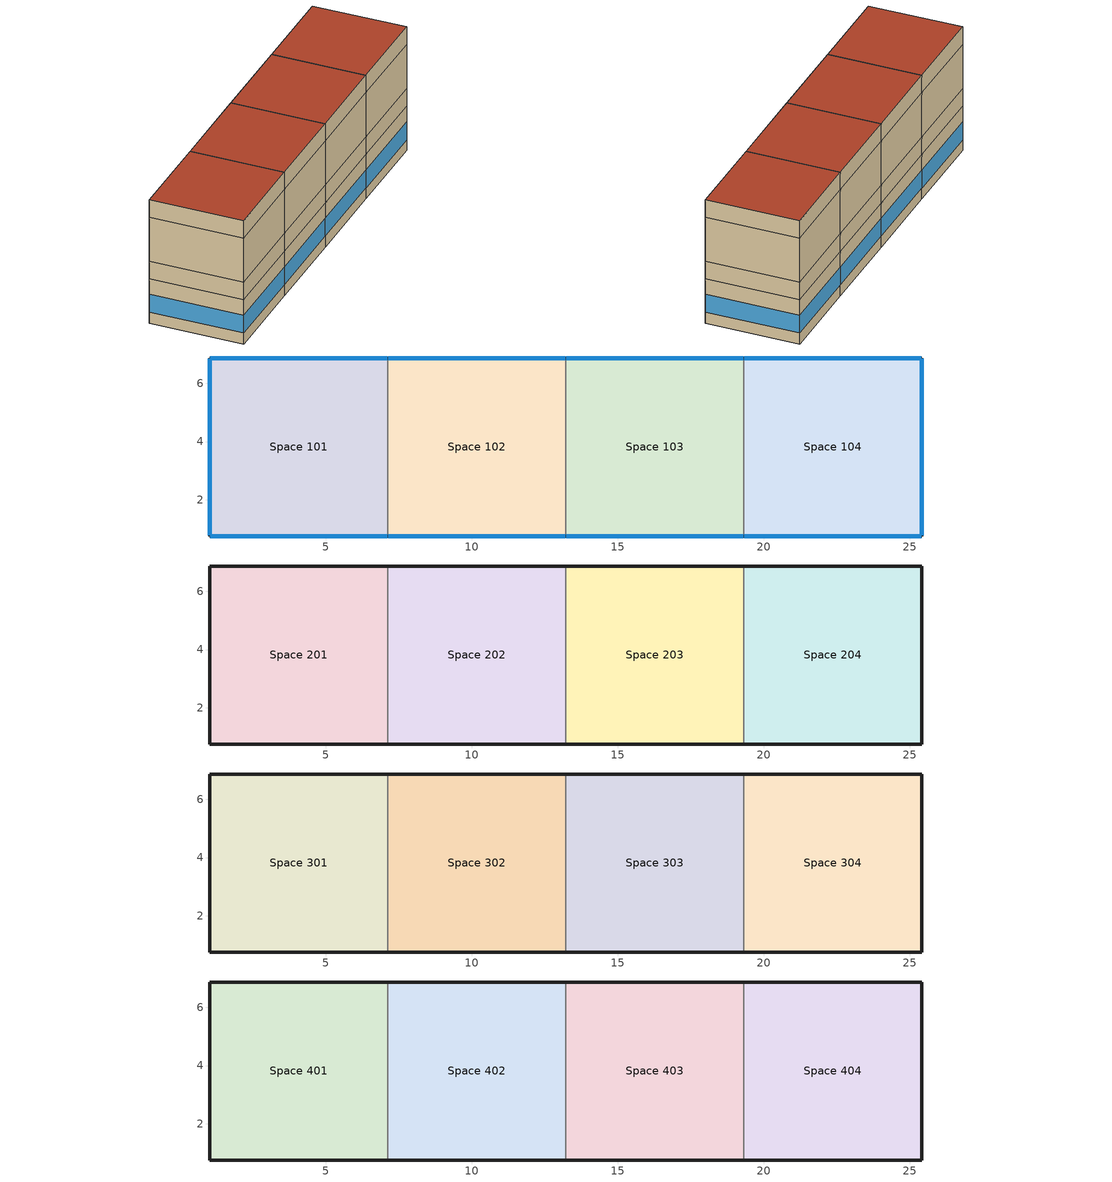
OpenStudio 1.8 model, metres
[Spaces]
Space 101
 floor ground: 7.13,6.86 7.13,0.77 1.03,0.77 1.03,6.86 z0
 wall outside: 7.13,6.86 1.03,6.86 1.03,0.77 7.13,0.77 z0:3.05
 wall to Space 102: 7.13,0.77 7.13,6.86 z0:3.05
 window: 7.1,6.86 1.06,6.86 / 1.06,0.77 7.1,0.77 / 1.03,6.84 1.03,0.79 z0.76:1.99
Space 102
 floor ground: 13.22,6.86 13.22,0.77 7.13,0.77 7.13,6.86 z0
 wall outside: 7.13,0.77 13.22,0.77 / 13.22,6.86 7.13,6.86 z0:3.05
 wall to Space 103: 13.22,0.77 13.22,6.86 z0:3.05
 window: 13.2,6.86 7.15,6.86 / 7.15,0.77 13.2,0.77 z0.76:1.99
Space 103
 floor ground: 19.32,6.86 19.32,0.77 13.22,0.77 13.22,6.86 z0
 wall outside: 13.22,0.77 19.32,0.77 / 19.32,6.86 13.22,6.86 z0:3.05
 wall to Space 104: 19.32,0.77 19.32,6.86 z0:3.05
 window: 13.25,0.77 19.29,0.77 / 19.29,6.86 13.25,6.86 z0.76:1.99
Space 104
 floor ground: 25.41,6.86 25.41,0.77 19.32,0.77 19.32,6.86 z0
 wall outside: 19.32,0.77 25.41,0.77 25.41,6.86 19.32,6.86 z0:3.05
 window: 19.34,0.77 25.39,0.77 / 25.41,0.79 25.41,6.84 / 25.39,6.86 19.34,6.86 z0.76:1.99
Space 201
 floor to Space 101: 7.13,6.86 7.13,0.77 1.03,0.77 1.03,6.86 z3.05
 wall outside: 7.13,6.86 1.03,6.86 1.03,0.77 7.13,0.77 z3.05:4.27
 wall to Space 202: 7.13,0.77 7.13,6.86 z3.05:4.27
Space 202
 floor to Space 102: 13.22,6.86 13.22,0.77 7.13,0.77 7.13,6.86 z3.05
 wall outside: 7.13,0.77 13.22,0.77 / 13.22,6.86 7.13,6.86 z3.05:4.27
 wall to Space 203: 13.22,0.77 13.22,6.86 z3.05:4.27
Space 203
 floor to Space 103: 19.32,6.86 19.32,0.77 13.22,0.77 13.22,6.86 z3.05
 wall outside: 13.22,0.77 19.32,0.77 / 19.32,6.86 13.22,6.86 z3.05:4.27
 wall to Space 204: 19.32,0.77 19.32,6.86 z3.05:4.27
Space 204
 floor to Space 104: 25.41,6.86 25.41,0.77 19.32,0.77 19.32,6.86 z3.05
 wall outside: 19.32,0.77 25.41,0.77 25.41,6.86 19.32,6.86 z3.05:4.27
Space 301
 floor to Space 201: 7.13,6.86 7.13,0.77 1.03,0.77 1.03,6.86 z4.27
 wall outside: 7.13,6.86 1.03,6.86 1.03,0.77 7.13,0.77 z4.27:7.32
 wall to Space 302: 7.13,0.77 7.13,6.86 z4.27:7.32
Space 302
 floor to Space 202: 13.22,6.86 13.22,0.77 7.13,0.77 7.13,6.86 z4.27
 wall outside: 7.13,0.77 13.22,0.77 / 13.22,6.86 7.13,6.86 z4.27:7.32
 wall to Space 303: 13.22,0.77 13.22,6.86 z4.27:7.32
Space 303
 floor to Space 203: 19.32,6.86 19.32,0.77 13.22,0.77 13.22,6.86 z4.27
 wall outside: 13.22,0.77 19.32,0.77 / 19.32,6.86 13.22,6.86 z4.27:7.32
 wall to Space 304: 19.32,0.77 19.32,6.86 z4.27:7.32
Space 304
 floor to Space 204: 25.41,6.86 25.41,0.77 19.32,0.77 19.32,6.86 z4.27
 wall outside: 19.32,0.77 25.41,0.77 25.41,6.86 19.32,6.86 z4.27:7.32
Space 401
 floor to Space 301: 7.13,6.86 7.13,0.77 1.03,0.77 1.03,6.86 z7.32
 wall outside: 7.13,6.86 1.03,6.86 1.03,0.77 7.13,0.77 z7.32:8.53
 wall to Space 402: 7.13,0.77 7.13,6.86 z7.32:8.53
 roof outside: 7.13,0.77 7.13,6.86 1.03,6.86 1.03,0.77 z8.53
Space 402
 floor to Space 302: 13.22,6.86 13.22,0.77 7.13,0.77 7.13,6.86 z7.32
 wall outside: 7.13,0.77 13.22,0.77 / 13.22,6.86 7.13,6.86 z7.32:8.53
 wall to Space 403: 13.22,0.77 13.22,6.86 z7.32:8.53
 roof outside: 13.22,0.77 13.22,6.86 7.13,6.86 7.13,0.77 z8.53
Space 403
 floor to Space 303: 19.32,6.86 19.32,0.77 13.22,0.77 13.22,6.86 z7.32
 wall outside: 13.22,0.77 19.32,0.77 / 19.32,6.86 13.22,6.86 z7.32:8.53
 wall to Space 404: 19.32,0.77 19.32,6.86 z7.32:8.53
 roof outside: 19.32,0.77 19.32,6.86 13.22,6.86 13.22,0.77 z8.53
Space 404
 floor to Space 304: 25.41,6.86 25.41,0.77 19.32,0.77 19.32,6.86 z7.32
 wall outside: 19.32,0.77 25.41,0.77 25.41,6.86 19.32,6.86 z7.32:8.53
 roof outside: 25.41,0.77 25.41,6.86 19.32,6.86 19.32,0.77 z8.53
[Building]
Secondary School: North Axis {deg}=-0; Space Type=ASHRAE 189.1-2009 ClimateZone 4-8 SecondarySchool Classroom; Default Construction Set=ASHRAE 189.1-2009 ClimateZone 4-5 (s scho) ConstSet; Standards Building Type=PrimarySchool
[ClimateZones]
Climate Zone Institution Name 1=ASHRAE; Climate Zone Document Name 1=ANSI/ASHRAE Standard 169; Climate Zone Document Year 1=2006; Climate Zone Value 1=5B; Climate Zone Institution Name 2=CEC; Climate Zone Document Name 2=California Climate Zone Descriptions; Climate Zone Document Year 2=1995
[Site]
Chicago Ohare Intl Ap: Latitude {deg}=41.98; Longitude {deg}=-87.92; Time Zone {hr}=-6; Elevation {m}=201
[SizingPeriod:DesignDay] Barometric Pressure {Pa}=98934; Sky Clearness=0; Rain Indicator=0; Snow Indicator=0; Day of Month=21; Daylight Saving Time Indicator=0; Dry-Bulb Temperature Range Modifier Type=DefaultMultipliers
Name | Maximum Dry-Bulb Temperature {C} | Daily Dry-Bulb Temperature Range {deltaC} | Humidity Indicating Conditions at Maximum Dry-Bulb {BasedOnField A3} | Wind Speed {m/s} | Wind Direction {deg} | Month | Day Type | Humidity Indicating Type | Solar Model Indicator | ASHRAE Taub | ASHRAE Taud
Chicago Ohare Intl Ap Ann Htg Wind 99.6% Condns WS=>MCDB | -3.5 | 0 | -3.5 | 12.4 | 270 | 1 | WinterDesignDay | Wetbulb | ASHRAEClearSky
Chicago Ohare Intl Ap Ann Clg .4% Condns Enth=>MDB | 31.4 | 10.5 | 79200 | 5.2 | 230 | 7 | SummerDesignDay | Enthalpy | ASHRAETau | 0.455 | 2.05
Chicago Ohare Intl Ap Ann Clg .4% Condns DB=>MWB | 33.3 | 10.5 | 23.7 | 5.2 | 230 | 7 | SummerDesignDay | Wetbulb | ASHRAETau | 0.455 | 2.05
Chicago Ohare Intl Ap Ann Clg .4% Condns DP=>MDB | 28.9 | 10.5 | 23.8 | 5.2 | 230 | 7 | SummerDesignDay | Dewpoint | ASHRAETau | 0.455 | 2.05
Chicago Ohare Intl Ap Ann Clg .4% Condns WB=>MDB | 31.2 | 10.5 | 25.5 | 5.2 | 230 | 7 | SummerDesignDay | Wetbulb | ASHRAETau | 0.455 | 2.05
Chicago Ohare Intl Ap Ann Htg 99.6% Condns DB | -20 | 0 | -20 | 4.9 | 270 | 1 | WinterDesignDay | Wetbulb | ASHRAEClearSky
Chicago Ohare Intl Ap Ann Hum_n 99.6% Condns DP=>MCDB | -19.2 | 0 | -25.7 | 4.9 | 270 | 1 | WinterDesignDay | Dewpoint | ASHRAEClearSky
[Construction]
000 ExtSlabCarpet 4in ClimateZone 1-8: MAT-CC05 4 HW CONCRETE, CP02 CARPET PAD
000 Exterior Door: 000 F08 Metal surface, 000 I01 25mm insulation board
000 Exterior Window: 000 Clear 3mm, 000 Air 13mm, 000 Clear 3mm
000 Interior Ceiling: 000 M11 100mm lightweight concrete, 000 F05 Ceiling air space resistance, 000 F16 Acoustic tile
000 Interior Door; 000 Interior Partition: 000 G05 25mm wood
000 Interior Floor: 000 F16 Acoustic tile, 000 F05 Ceiling air space resistance, 000 M11 100mm lightweight concrete
000 Interior Wall: 000 G01a 19mm gypsum board, 000 F04 Wall air space resistance, 000 G01a 19mm gypsum board
000 Interior Window: 000 Clear 3mm
ASHRAE 189.1-2009 ExtRoof IEAD ClimateZone 2-5: Roof Membrane, Roof Insulation [21], Metal Decking
ASHRAE 189.1-2009 ExtWall SteelFrame ClimateZone 4-8: MAT-SHEATH, Wall Insulation [39], 1/2IN Gypsum
ASHRAE 189.1-2009 ExtWindow ClimateZone 4-5: Theoretical Glass [207]
[DefaultConstructionSet]
ASHRAE 189.1-2009 ClimateZone 4-5 (s scho) ConstSet: Default Exterior Surface Constructions=ASHRAE 189.1-2009 ClimateZone 4-5 (s scho) Exterior DefSurfCons; Default Interior Surface Constructions=000 Interior DefSurfCons; Default Ground Contact Surface Constructions=000 Ground DefSurfCons; Default Exterior SubSurface Constructions=ASHRAE 189.1-2009 ClimateZone 4-5 (s scho) Exterior DefSubCons; Default Interior SubSurface Constructions=000 Interior DefSubCons; Interior Partition Construction=000 Interior Partition
[DefaultSubSurfaceConstructions] Glass Door Construction=000 Exterior Window; Skylight Construction=000 Exterior Window; Tubular Daylight Dome Construction=000 Interior Window; Tubular Daylight Diffuser Construction=000 Interior Window
Name | Fixed Window Construction | Operable Window Construction | Door Construction
000 Interior DefSubCons | 000 Interior Window | 000 Interior Window | 000 Interior Door
ASHRAE 189.1-2009 ClimateZone 4-5 (s scho) Exterior DefSubCons | ASHRAE 189.1-2009 ExtWindow ClimateZone 4-5 | ASHRAE 189.1-2009 ExtWindow ClimateZone 4-5 | 000 Exterior Door
[DefaultSurfaceConstructions]
Name | Floor Construction | Wall Construction | Roof Ceiling Construction
000 Ground DefSurfCons | 000 ExtSlabCarpet 4in ClimateZone 1-8 | 000 ExtSlabCarpet 4in ClimateZone 1-8 | 000 ExtSlabCarpet 4in ClimateZone 1-8
000 Interior DefSurfCons | 000 Interior Floor | 000 Interior Wall | 000 Interior Ceiling
ASHRAE 189.1-2009 ClimateZone 4-5 (s scho) Exterior DefSurfCons | 000 ExtSlabCarpet 4in ClimateZone 1-8 | ASHRAE 189.1-2009 ExtWall SteelFrame ClimateZone 4-8 | ASHRAE 189.1-2009 ExtRoof IEAD ClimateZone 2-5
[Material]
Name | Roughness | Thickness | Conductivity | Density | Specific Heat | Thermal Absorptance | Solar Absorptance | Visible Absorptance
000 F08 Metal surface | Smooth | 0.0008 | 45.28 | 7824 | 500
000 F16 Acoustic tile | MediumSmooth | 0.0191 | 0.06 | 368 | 590
000 G01a 19mm gypsum board | MediumSmooth | 0.019 | 0.16 | 800 | 1090
000 G05 25mm wood | MediumSmooth | 0.0254 | 0.15 | 608 | 1630
000 I01 25mm insulation board | MediumRough | 0.0254 | 0.03 | 43 | 1210
000 M11 100mm lightweight concrete | MediumRough | 0.1016 | 0.53 | 1280 | 840
1/2IN Gypsum | Smooth | 0.0127 | 0.16 | 784.9 | 830 | 0.9 | 0.92 | 0.92
MAT-CC05 4 HW CONCRETE | Rough | 0.1016 | 1.311 | 2240 | 836.8 | 0.9 | 0.7 | 0.7
Metal Decking | MediumSmooth | 0.0015 | 45.006 | 7680 | 418.4 | 0.9 | 0.7 | 0.3
Roof Insulation [21] | MediumRough | 0.2105 | 0.049 | 265 | 836.8 | 0.9 | 0.7 | 0.7
Roof Membrane | VeryRough | 0.0095 | 0.16 | 1121.29 | 1460 | 0.9 | 0.7 | 0.7
Wall Insulation [39] | MediumRough | 0.1184 | 0.045 | 265 | 836.8 | 0.9 | 0.7 | 0.7
[Material:AirGap]
Name | Thermal Resistance
000 F04 Wall air space resistance | 0.15
000 F05 Ceiling air space resistance | 0.18
[Material:NoMass] Thermal Absorptance=0.9; Solar Absorptance=0.7
Name | Roughness | Thermal Resistance | Visible Absorptance
CP02 CARPET PAD | VeryRough | 0.2165 | 0.8
MAT-SHEATH | Rough | 0.3626 | 0.7
[WindowMaterial:Gas]
000 Air 13mm: Gas Type=Air; Thickness=0.0127
[WindowMaterial:Glazing] Optical Data Type=SpectralAverage; Thickness=0.003; Infrared Transmittance at Normal Incidence=0
Name | Solar Transmittance at Normal Incidence | Front Side Solar Reflectance at Normal Incidence | Back Side Solar Reflectance at Normal Incidence | Visible Transmittance at Normal Incidence | Front Side Visible Reflectance at Normal Incidence | Back Side Visible Reflectance at Normal Incidence | Front Side Infrared Hemispherical Emissivity | Back Side Infrared Hemispherical Emissivity | Conductivity | Dirt Correction Factor for Solar and Visible Transmittance | Solar Diffusing
000 Clear 3mm | 0.837 | 0.075 | 0.075 | 0.898 | 0.081 | 0.081 | 0.84 | 0.84 | 0.9
Theoretical Glass [207] | 0.3311 | 0.6189 | 0.6189 | 0.44 | 0.51 | 0.51 | 0.9 | 0.9 | 0.0133 | 1 | No
[DefaultScheduleSet]
Name | Number of People Schedule | People Activity Level Schedule | Lighting Schedule | Electric Equipment Schedule | Infiltration Schedule | Gas Equipment Schedule
SecondarySchool Cafeteria Schedules; SecondarySchool Classroom Schedules | SecondarySchool Bldg Occ | SecondarySchool Activity | SecondarySchool Bldg Light | SecondarySchool Bldg Equip | SecondarySchool Infil
SecondarySchool Gym Schedules |  | SecondarySchool Activity | SecondarySchool Bldg Light | SecondarySchool Bldg Equip | SecondarySchool Infil
189.1-2009 - PriSchl - Kitchen - CZ4-8 Schedule Set | PrimarySchool Bldg Occ | PrimarySchool Activity | PrimarySchool Bldg Light | PrimarySchool Kitchen Equip | PrimarySchool Infil | PrimarySchool Kitchen Gas
[DesignSpecification:OutdoorAir] Outdoor Air Method=Sum
Name | Outdoor Air Flow per Person | Outdoor Air Flow per Floor Area | Outdoor Air Flow Rate | Outdoor Air Flow Air Changes per Hour | Outdoor Air Flow per Person {m3/s-person}
SecondarySchool Cafeteria Outdoor Air; SecondarySchool Gym Outdoor Air | 0.0107645 | 0 | 0 | 0
SecondarySchool Classroom Outdoor Air | 0.0086106 | 0 | 0 | 0
189.1-2009 - PriSchl - Kitchen - CZ4-8 Ventilation |  |  |  |  | 0.00707921
[ElectricEquipment]
Name | Electric Equipment Definition | Space or SpaceType
ASHRAE 189.1-2009 ClimateZone 4-8 SecondarySchool Classroom ElecInst | ASHRAE 189.1-2009 ClimateZone 4-8 SecondarySchool Classroom ElecDef | ASHRAE 189.1-2009 ClimateZone 4-8 SecondarySchool Classroom
ASHRAE 90.1-2004 SecondarySchool Cafeteria ElecInst | ASHRAE 90.1-2004 SecondarySchool Cafeteria ElecDef | ASHRAE 90.1-2004 SecondarySchool Cafeteria
ASHRAE 90.1-2004 SecondarySchool Gym ElecInst | ASHRAE 90.1-2004 SecondarySchool Gym ElecDef | ASHRAE 90.1-2004 SecondarySchool Gym
189.1-2009 - PriSchl - Kitchen - CZ4-8 Electric Equipment | 189.1-2009 - PriSchl - Kitchen - CZ4-8 Electric Equipment Definition | 189.1-2009 - PriSchl - Kitchen - CZ4-8
[ElectricEquipment:Definition] Design Level Calculation Method=Watts/Area
Name | Design Level | Watts per Space Floor Area | Watts per Space Floor Area {W/m2}
ASHRAE 189.1-2009 ClimateZone 4-8 SecondarySchool Classroom ElecDef | 0 | 7.31946
ASHRAE 90.1-2004 SecondarySchool Cafeteria ElecDef | 0 | 19.2674
ASHRAE 90.1-2004 SecondarySchool Gym ElecDef | 0 | 4.9514
189.1-2009 - PriSchl - Kitchen - CZ4-8 Electric Equipment Definition |  |  | 141.33
[GasEquipment:Definition]
189.1-2009 - PriSchl - Kitchen - CZ4-8 Gas Equipment Definition: Design Level Calculation Method=Watts/Area; Watts per Space Floor Area {W/m2}=695.587
[Lights]
Name | Lights Definition | Space or SpaceType
ASHRAE 189.1-2009 ClimateZone 4-8 SecondarySchool Classroom LightsInst | ASHRAE 189.1-2009 ClimateZone 4-8 SecondarySchool Classroom LightsDef | ASHRAE 189.1-2009 ClimateZone 4-8 SecondarySchool Classroom
ASHRAE 90.1-2004 SecondarySchool Cafeteria LightsInst | ASHRAE 90.1-2004 SecondarySchool Cafeteria LightsDef | ASHRAE 90.1-2004 SecondarySchool Cafeteria
ASHRAE 90.1-2004 SecondarySchool Gym LightsInst | ASHRAE 90.1-2004 SecondarySchool Gym LightsDef | ASHRAE 90.1-2004 SecondarySchool Gym
189.1-2009 - PriSchl - Kitchen - CZ4-8 Lights | 189.1-2009 - PriSchl - Kitchen - CZ4-8 Lights Definition | 189.1-2009 - PriSchl - Kitchen - CZ4-8
[Lights:Definition] Design Level Calculation Method=Watts/Area
Name | Lighting Level | Watts per Space Floor Area | Watts per Space Floor Area {W/m2}
ASHRAE 189.1-2009 ClimateZone 4-8 SecondarySchool Classroom LightsDef | 0 | 13.5625
ASHRAE 90.1-2004 SecondarySchool Cafeteria LightsDef; ASHRAE 90.1-2004 SecondarySchool Gym LightsDef | 0 | 15.0695
189.1-2009 - PriSchl - Kitchen - CZ4-8 Lights Definition |  |  | 11.625
[People]
Name | People Definition | Space or SpaceType
ASHRAE 189.1-2009 ClimateZone 4-8 SecondarySchool Classroom PeopInst | SecondarySchool Classroom PeopDef | ASHRAE 189.1-2009 ClimateZone 4-8 SecondarySchool Classroom
ASHRAE 90.1-2004 SecondarySchool Cafeteria PeopInst | SecondarySchool Cafeteria PeopDef | ASHRAE 90.1-2004 SecondarySchool Cafeteria
ASHRAE 90.1-2004 SecondarySchool Gym PeopInst | SecondarySchool Gym PeopDef | ASHRAE 90.1-2004 SecondarySchool Gym
189.1-2009 - PriSchl - Kitchen - CZ4-8 People | 189.1-2009 - PriSchl - Kitchen - CZ4-8 People Definition | 189.1-2009 - PriSchl - Kitchen - CZ4-8
[People:Definition] Number of People Calculation Method=People/Area; Fraction Radiant=0.3
Name | Number of People | People per Space Floor Area | People per Space Floor Area {person/m2}
SecondarySchool Cafeteria PeopDef | 0 | 0.71946
SecondarySchool Classroom PeopDef | 0 | 0.249938
SecondarySchool Gym PeopDef | 0 | 1.0004
189.1-2009 - PriSchl - Kitchen - CZ4-8 People Definition |  |  | 0.149941
[SpaceInfiltration:DesignFlowRate]
Name | Space or SpaceType | Design Flow Rate Calculation Method | Design Flow Rate | Air Changes per Hour | Flow per Exterior Surface Area {m3/s-m2}
ASHRAE 189.1-2009 ClimateZone 4-8 SecondarySchool Classroom Infil | ASHRAE 189.1-2009 ClimateZone 4-8 SecondarySchool Classroom | AirChanges/Hour | 0 | 0.135
ASHRAE 90.1-2004 SecondarySchool Cafeteria Infil | ASHRAE 90.1-2004 SecondarySchool Cafeteria | AirChanges/Hour | 0 | 0.18
ASHRAE 90.1-2004 SecondarySchool Gym Infil | ASHRAE 90.1-2004 SecondarySchool Gym | AirChanges/Hour | 0 | 0.18
189.1-2009 - PriSchl - Kitchen - CZ4-8 Infiltration | 189.1-2009 - PriSchl - Kitchen - CZ4-8 | Flow/ExteriorArea |  |  | 0.000226568
[SpaceType]
Name | Default Schedule Set | Design Specification Outdoor Air Object | Standards Building Type | Standards Space Type
ASHRAE 189.1-2009 ClimateZone 4-8 SecondarySchool Classroom | SecondarySchool Classroom Schedules | SecondarySchool Classroom Outdoor Air | SecondarySchool | Classroom
ASHRAE 90.1-2004 SecondarySchool Cafeteria | SecondarySchool Cafeteria Schedules | SecondarySchool Cafeteria Outdoor Air | SecondarySchool | Kitchen
ASHRAE 90.1-2004 SecondarySchool Gym | SecondarySchool Gym Schedules | SecondarySchool Gym Outdoor Air | SecondarySchool | Gym
Plenum |  |  | SecondarySchool | CeilingReturnAirPlenum
189.1-2009 - PriSchl - Kitchen - CZ4-8 | 189.1-2009 - PriSchl - Kitchen - CZ4-8 Schedule Set | 189.1-2009 - PriSchl - Kitchen - CZ4-8 Ventilation | PrimarySchool | Kitchen
[ThermostatSetpoint:DualSetpoint]
SecondarySchool Thermostat: Heating Setpoint Temperature Schedule=SecondarySchool HtgSetp; Cooling Setpoint Temperature Schedule=SecondarySchool ClgSetp
[BuildingStory] Nominal Floor to Floor Height {m}=3.048
Name | Nominal Z Coordinate {m}
Building Story 1 | 0
Building Story 2 | 3.048
Building Story 3 | 6.096
Building Story 4 | 9.144
[Space]
Name | Building Story | Thermal Zone | Space Type
Space 101 | Building Story 1 | Thermal Zone: Space 101
Space 102 | Building Story 1 | Thermal Zone: Space 102
Space 103 | Building Story 1 | Thermal Zone: Space 103
Space 104 | Building Story 1 | Thermal Zone: Space 104 | ASHRAE 90.1-2004 SecondarySchool Cafeteria
Space 201; Space 202; Space 203; Space 204 | Building Story 2 | Thermal Zone: Space 201 - Plus | Plenum
Space 301 | Building Story 3 | Thermal Zone: Space 301
Space 302 | Building Story 3 | Thermal Zone: Space 302
Space 303 | Building Story 3 | Thermal Zone: Space 303 | 189.1-2009 - PriSchl - Kitchen - CZ4-8
Space 304 | Building Story 3 | Thermal Zone: Space 304 | ASHRAE 90.1-2004 SecondarySchool Gym
Space 401; Space 402 | Building Story 4 | Thermal Zone: Space 401 - Plus | Plenum
Space 403; Space 404 | Building Story 4 | Thermal Zone: Space 403 - Plus | Plenum
[ThermalZone] Use Ideal Air Loads=No
Name | Thermostat
Thermal Zone: Space 403 - Plus; Thermal Zone: Space 401 - Plus; Thermal Zone: Space 201 - Plus
Thermal Zone: Space 103; Thermal Zone: Space 304; Thermal Zone: Space 301; Thermal Zone: Space 101; Thermal Zone: Space 102; Thermal Zone: Space 302; Thermal Zone: Space 303; Thermal Zone: Space 104 | SecondarySchool Thermostat
[Sizing:Zone] Zone Cooling Design Supply Air Temperature {C}=14; Zone Heating Design Supply Air Temperature {C}=40; Zone Cooling Design Supply Air Humidity Ratio {kg-H2O/kg-air}=0.0085; Zone Heating Design Supply Air Humidity Ratio {kg-H2O/kg-air}=0.008; Cooling Design Air Flow Method=DesignDay; Heating Design Air Flow Method=DesignDay
Thermal Zone: Space 403 - Plus; Thermal Zone: Space 401 - Plus; Thermal Zone: Space 201 - Plus; Thermal Zone: Space 103; Thermal Zone: Space 304; Thermal Zone: Space 301; Thermal Zone: Space 101; Thermal Zone: Space 102; Thermal Zone: Space 302; Thermal Zone: Space 303; Thermal Zone: Space 104
[GasEquipment]
189.1-2009 - PriSchl - Kitchen - CZ4-8 Gas Equipment: Gas Equipment Definition=189.1-2009 - PriSchl - Kitchen - CZ4-8 Gas Equipment Definition; Space or SpaceType=189.1-2009 - PriSchl - Kitchen - CZ4-8
[Schedule:Ruleset]
Name | Default Day Schedule | Summer Design Day Schedule | Winter Design Day Schedule
SecondarySchool Bldg Occ | SecondarySchool Bldg Occ Default Schedule | SecondarySchool Bldg Occ Summer Design Day | SecondarySchool Bldg Occ Winter Design Day
SecondarySchool ClgSetp | SecondarySchool ClgSetp Default Schedule | SecondarySchool ClgSetp Summer Design Day | SecondarySchool ClgSetp Winter Design Day
SecondarySchool HtgSetp | SecondarySchool HtgSetp Default Schedule | SecondarySchool HtgSetp Summer Design Day | SecondarySchool HtgSetp Winter Design Day
SecondarySchool Infil | SecondarySchool Infil Default Schedule | SecondarySchool Infil Summer Design Day | SecondarySchool Infil Winter Design Day
SecondarySchool Bldg Equip | SecondarySchool Bldg Equip Default Schedule | SecondarySchool Bldg Equip Summer Design Day | SecondarySchool Bldg Equip Winter Design Day
SecondarySchool Activity | SecondarySchool Activity Default Schedule | SecondarySchool Activity Summer Design Day | SecondarySchool Activity Winter Design Day
SecondarySchool Bldg Light | SecondarySchool Bldg Light Default Schedule | SecondarySchool Bldg Light Summer Design Day | SecondarySchool Bldg Light Winter Design Day
PrimarySchool Bldg Occ | PrimarySchool Bldg Occ Default Schedule | PrimarySchool Bldg Occ Summer Design Day | PrimarySchool Bldg Occ Winter Design Day
PrimarySchool Activity | PrimarySchool Activity Default Schedule | PrimarySchool Activity Summer Design Day | PrimarySchool Activity Winter Design Day
PrimarySchool Bldg Light | PrimarySchool Bldg Light Default Schedule | PrimarySchool Bldg Light Summer Design Day | PrimarySchool Bldg Light Winter Design Day
PrimarySchool Kitchen Equip | PrimarySchool Kitchen Equip Default Schedule | PrimarySchool Kitchen Equip Summer Design Day | PrimarySchool Kitchen Equip Winter Design Day
PrimarySchool Kitchen Gas | PrimarySchool Kitchen Gas Default Schedule | PrimarySchool Kitchen Gas Summer Design Day | PrimarySchool Kitchen Gas Winter Design Day
PrimarySchool Infil | PrimarySchool Infil Default Schedule | PrimarySchool Infil Summer Design Day | PrimarySchool Infil Winter Design Day
[Schedule:Day]
SecondarySchool Bldg Occ Default Schedule; SecondarySchool Bldg Occ Rule 2 Day Schedule; SecondarySchool Bldg Occ Summer Design Day: 8, 0, 0, 16, 0, 0.7, 21, 0, 0.15, 24, 0, 0
SecondarySchool Bldg Occ Rule 5 Day Schedule; SecondarySchool Bldg Occ Rule 3 Day Schedule; SecondarySchool Bldg Occ Rule 1 Day Schedule; SecondarySchool Bldg Occ Winter Design Day; PrimarySchool Bldg Occ Winter Design Day; PrimarySchool Bldg Occ Rule 1 Day Schedule; PrimarySchool Bldg Occ Rule 3 Day Schedule; PrimarySchool Bldg Occ Rule 5 Day Schedule: 24, 0, 0
SecondarySchool Bldg Occ Rule 4 Day Schedule; PrimarySchool Bldg Occ Rule 4 Day Schedule: 8, 0, 0, 21, 0, 0.15, 24, 0, 0
SecondarySchool ClgSetp Default Schedule; SecondarySchool ClgSetp Rule 1 Day Schedule: 6, 0, 27, 21, 0, 24, 24, 0, 27
SecondarySchool ClgSetp Rule 2 Day Schedule: 7, 0, 27, 18, 0, 24, 24, 0, 27
SecondarySchool ClgSetp Summer Design Day: 24, 0, 24
SecondarySchool ClgSetp Winter Design Day: 24, 0, 27
SecondarySchool HtgSetp Default Schedule; SecondarySchool HtgSetp Rule 1 Day Schedule: 6, 0, 16, 21, 0, 21, 24, 0, 16
SecondarySchool HtgSetp Rule 2 Day Schedule: 7, 0, 16, 18, 0, 21, 24, 0, 16
SecondarySchool HtgSetp Winter Design Day: 24, 0, 21
SecondarySchool HtgSetp Summer Design Day: 24, 0, 16
SecondarySchool Infil Default Schedule; SecondarySchool Infil Winter Design Day; SecondarySchool Infil Summer Design Day; PrimarySchool Infil Default Schedule; PrimarySchool Infil Summer Design Day; PrimarySchool Infil Winter Design Day: 7, 0, 1, 21, 0, 0.5, 24, 0, 1
SecondarySchool Bldg Equip Default Schedule; SecondarySchool Bldg Equip Rule 2 Day Schedule; SecondarySchool Bldg Equip Summer Design Day: 8, 0, 0.35, 17, 0, 0.95, 24, 0, 0.35
SecondarySchool Bldg Equip Rule 5 Day Schedule; SecondarySchool Bldg Equip Rule 1 Day Schedule; SecondarySchool Bldg Equip Winter Design Day: 24, 0, 0.35
SecondarySchool Bldg Equip Rule 4 Day Schedule: 8, 0, 0.25, 17, 0, 0.5, 24, 0, 0.25
SecondarySchool Bldg Equip Rule 3 Day Schedule: 24, 0, 0.25
SecondarySchool Activity Default Schedule; SecondarySchool Activity Winter Design Day; SecondarySchool Activity Summer Design Day; PrimarySchool Activity Default Schedule; PrimarySchool Activity Summer Design Day; PrimarySchool Activity Winter Design Day: 24, 0, 120
SecondarySchool Bldg Light Default Schedule; SecondarySchool Bldg Light Rule 2 Day Schedule; SecondarySchool Bldg Light Summer Design Day; PrimarySchool Bldg Light Default Schedule; PrimarySchool Bldg Light Summer Design Day; PrimarySchool Bldg Light Rule 2 Day Schedule: 7, 0, 0.1773, 21, 0, 0.9, 24, 0, 0.1773
SecondarySchool Bldg Light Rule 5 Day Schedule; SecondarySchool Bldg Light Rule 3 Day Schedule; SecondarySchool Bldg Light Rule 1 Day Schedule; SecondarySchool Bldg Light Winter Design Day; PrimarySchool Bldg Light Winter Design Day; PrimarySchool Bldg Light Rule 1 Day Schedule; PrimarySchool Bldg Light Rule 3 Day Schedule; PrimarySchool Bldg Light Rule 5 Day Schedule: 24, 0, 0.1773
SecondarySchool Bldg Light Rule 4 Day Schedule; PrimarySchool Bldg Light Rule 4 Day Schedule: 8, 0, 0.1773, 20, 0, 0.5, 24, 0, 0.1773
PrimarySchool Bldg Occ Default Schedule; PrimarySchool Bldg Occ Summer Design Day; PrimarySchool Bldg Occ Rule 2 Day Schedule: 8, 0, 0, 16, 0, 0.75, 21, 0, 0.15, 24, 0, 0
PrimarySchool Kitchen Equip Default Schedule; PrimarySchool Kitchen Equip Summer Design Day; PrimarySchool Kitchen Equip Rule 2 Day Schedule: 8, 0, 0.1, 10, 0, 0.15, 13, 0, 0.25, 15, 0, 0.15, 24, 0, 0.1
PrimarySchool Kitchen Equip Winter Design Day; PrimarySchool Kitchen Equip Rule 1 Day Schedule; PrimarySchool Kitchen Equip Rule 3 Day Schedule; PrimarySchool Kitchen Equip Rule 5 Day Schedule: 24, 0, 0.1
PrimarySchool Kitchen Equip Rule 4 Day Schedule: 8, 0, 0.1, 10, 0, 0.13, 13, 0, 0.2, 15, 0, 0.13, 24, 0, 0.1
PrimarySchool Kitchen Gas Default Schedule; PrimarySchool Kitchen Gas Summer Design Day; PrimarySchool Kitchen Gas Rule 2 Day Schedule: 8, 0, 0.02, 10, 0, 0.15, 13, 0, 0.2, 15, 0, 0.1, 24, 0, 0.02
PrimarySchool Kitchen Gas Winter Design Day; PrimarySchool Kitchen Gas Rule 1 Day Schedule; PrimarySchool Kitchen Gas Rule 3 Day Schedule; PrimarySchool Kitchen Gas Rule 5 Day Schedule: 24, 0, 0.02
PrimarySchool Kitchen Gas Rule 4 Day Schedule: 8, 0, 0.02, 10, 0, 0.1, 13, 0, 0.15, 15, 0, 0.1, 24, 0, 0.02
[Schedule:Rule] Date Specification Type=DateRange; Start Day=1
Name | Schedule Ruleset | Rule Order | Day Schedule | Apply Sunday | Apply Monday | Apply Tuesday | Apply Wednesday | Apply Thursday | Apply Friday | Apply Saturday | Start Month | End Month | End Day
SecondarySchool Bldg Occ Rule 5 | SecondarySchool Bldg Occ | 4 | SecondarySchool Bldg Occ Rule 5 Day Schedule | Yes | No | No | No | No | No | Yes | 1 | 6 | 30
SecondarySchool Bldg Occ Rule 4 | SecondarySchool Bldg Occ | 3 | SecondarySchool Bldg Occ Rule 4 Day Schedule | No | Yes | Yes | Yes | Yes | Yes | No | 7 | 9 | 1
SecondarySchool Bldg Occ Rule 3 | SecondarySchool Bldg Occ | 2 | SecondarySchool Bldg Occ Rule 3 Day Schedule | Yes | No | No | No | No | No | Yes | 7 | 9 | 1
SecondarySchool Bldg Occ Rule 2 | SecondarySchool Bldg Occ | 1 | SecondarySchool Bldg Occ Rule 2 Day Schedule | No | Yes | Yes | Yes | Yes | Yes | No | 9 | 12 | 31
SecondarySchool Bldg Occ Rule 1 | SecondarySchool Bldg Occ | 0 | SecondarySchool Bldg Occ Rule 1 Day Schedule | Yes | No | No | No | No | No | Yes | 9 | 12 | 31
SecondarySchool ClgSetp Rule 2 | SecondarySchool ClgSetp | 1 | SecondarySchool ClgSetp Rule 2 Day Schedule | Yes | Yes | Yes | Yes | Yes | Yes | Yes | 7 | 9 | 1
SecondarySchool ClgSetp Rule 1 | SecondarySchool ClgSetp | 0 | SecondarySchool ClgSetp Rule 1 Day Schedule | Yes | Yes | Yes | Yes | Yes | Yes | Yes | 9 | 12 | 31
SecondarySchool HtgSetp Rule 2 | SecondarySchool HtgSetp | 1 | SecondarySchool HtgSetp Rule 2 Day Schedule | Yes | Yes | Yes | Yes | Yes | Yes | Yes | 7 | 9 | 1
SecondarySchool HtgSetp Rule 1 | SecondarySchool HtgSetp | 0 | SecondarySchool HtgSetp Rule 1 Day Schedule | Yes | Yes | Yes | Yes | Yes | Yes | Yes | 9 | 12 | 31
SecondarySchool Bldg Equip Rule 5 | SecondarySchool Bldg Equip | 4 | SecondarySchool Bldg Equip Rule 5 Day Schedule | Yes | No | No | No | No | No | Yes | 1 | 6 | 30
SecondarySchool Bldg Equip Rule 4 | SecondarySchool Bldg Equip | 3 | SecondarySchool Bldg Equip Rule 4 Day Schedule | No | Yes | Yes | Yes | Yes | Yes | No | 7 | 9 | 1
SecondarySchool Bldg Equip Rule 3 | SecondarySchool Bldg Equip | 2 | SecondarySchool Bldg Equip Rule 3 Day Schedule | Yes | No | No | No | No | No | Yes | 7 | 9 | 1
SecondarySchool Bldg Equip Rule 2 | SecondarySchool Bldg Equip | 1 | SecondarySchool Bldg Equip Rule 2 Day Schedule | No | Yes | Yes | Yes | Yes | Yes | No | 9 | 12 | 31
SecondarySchool Bldg Equip Rule 1 | SecondarySchool Bldg Equip | 0 | SecondarySchool Bldg Equip Rule 1 Day Schedule | Yes | No | No | No | No | No | Yes | 9 | 12 | 31
SecondarySchool Bldg Light Rule 5 | SecondarySchool Bldg Light | 4 | SecondarySchool Bldg Light Rule 5 Day Schedule | Yes | No | No | No | No | No | Yes | 1 | 6 | 30
SecondarySchool Bldg Light Rule 4 | SecondarySchool Bldg Light | 3 | SecondarySchool Bldg Light Rule 4 Day Schedule | No | Yes | Yes | Yes | Yes | Yes | No | 7 | 9 | 1
SecondarySchool Bldg Light Rule 3 | SecondarySchool Bldg Light | 2 | SecondarySchool Bldg Light Rule 3 Day Schedule | Yes | No | No | No | No | No | Yes | 7 | 9 | 1
SecondarySchool Bldg Light Rule 2 | SecondarySchool Bldg Light | 1 | SecondarySchool Bldg Light Rule 2 Day Schedule | No | Yes | Yes | Yes | Yes | Yes | No | 9 | 12 | 31
SecondarySchool Bldg Light Rule 1 | SecondarySchool Bldg Light | 0 | SecondarySchool Bldg Light Rule 1 Day Schedule | Yes | No | No | No | No | No | Yes | 9 | 12 | 31
PrimarySchool Bldg Occ Rule 1 | PrimarySchool Bldg Occ | 0 | PrimarySchool Bldg Occ Rule 1 Day Schedule | Yes | No | No | No | No | No | Yes | 9 | 12 | 31
PrimarySchool Bldg Occ Rule 2 | PrimarySchool Bldg Occ | 1 | PrimarySchool Bldg Occ Rule 2 Day Schedule | No | Yes | Yes | Yes | Yes | Yes | No | 9 | 12 | 31
PrimarySchool Bldg Occ Rule 3 | PrimarySchool Bldg Occ | 2 | PrimarySchool Bldg Occ Rule 3 Day Schedule | Yes | No | No | No | No | No | Yes | 7 | 9 | 1
PrimarySchool Bldg Occ Rule 4 | PrimarySchool Bldg Occ | 3 | PrimarySchool Bldg Occ Rule 4 Day Schedule | No | Yes | Yes | Yes | Yes | Yes | No | 7 | 9 | 1
PrimarySchool Bldg Occ Rule 5 | PrimarySchool Bldg Occ | 4 | PrimarySchool Bldg Occ Rule 5 Day Schedule | Yes | No | No | No | No | No | Yes | 1 | 6 | 30
PrimarySchool Bldg Light Rule 1 | PrimarySchool Bldg Light | 0 | PrimarySchool Bldg Light Rule 1 Day Schedule | Yes | No | No | No | No | No | Yes | 9 | 12 | 31
PrimarySchool Bldg Light Rule 2 | PrimarySchool Bldg Light | 1 | PrimarySchool Bldg Light Rule 2 Day Schedule | No | Yes | Yes | Yes | Yes | Yes | No | 9 | 12 | 31
PrimarySchool Bldg Light Rule 3 | PrimarySchool Bldg Light | 2 | PrimarySchool Bldg Light Rule 3 Day Schedule | Yes | No | No | No | No | No | Yes | 7 | 9 | 1
PrimarySchool Bldg Light Rule 4 | PrimarySchool Bldg Light | 3 | PrimarySchool Bldg Light Rule 4 Day Schedule | No | Yes | Yes | Yes | Yes | Yes | No | 7 | 9 | 1
PrimarySchool Bldg Light Rule 5 | PrimarySchool Bldg Light | 4 | PrimarySchool Bldg Light Rule 5 Day Schedule | Yes | No | No | No | No | No | Yes | 1 | 6 | 30
PrimarySchool Kitchen Equip Rule 1 | PrimarySchool Kitchen Equip | 0 | PrimarySchool Kitchen Equip Rule 1 Day Schedule | Yes | No | No | No | No | No | Yes | 9 | 12 | 31
PrimarySchool Kitchen Equip Rule 2 | PrimarySchool Kitchen Equip | 1 | PrimarySchool Kitchen Equip Rule 2 Day Schedule | No | Yes | Yes | Yes | Yes | Yes | No | 9 | 12 | 31
PrimarySchool Kitchen Equip Rule 3 | PrimarySchool Kitchen Equip | 2 | PrimarySchool Kitchen Equip Rule 3 Day Schedule | Yes | No | No | No | No | No | Yes | 7 | 9 | 1
PrimarySchool Kitchen Equip Rule 4 | PrimarySchool Kitchen Equip | 3 | PrimarySchool Kitchen Equip Rule 4 Day Schedule | No | Yes | Yes | Yes | Yes | Yes | No | 7 | 9 | 1
PrimarySchool Kitchen Equip Rule 5 | PrimarySchool Kitchen Equip | 4 | PrimarySchool Kitchen Equip Rule 5 Day Schedule | Yes | No | No | No | No | No | Yes | 1 | 6 | 30
PrimarySchool Kitchen Gas Rule 1 | PrimarySchool Kitchen Gas | 0 | PrimarySchool Kitchen Gas Rule 1 Day Schedule | Yes | No | No | No | No | No | Yes | 9 | 12 | 31
PrimarySchool Kitchen Gas Rule 2 | PrimarySchool Kitchen Gas | 1 | PrimarySchool Kitchen Gas Rule 2 Day Schedule | No | Yes | Yes | Yes | Yes | Yes | No | 9 | 12 | 31
PrimarySchool Kitchen Gas Rule 3 | PrimarySchool Kitchen Gas | 2 | PrimarySchool Kitchen Gas Rule 3 Day Schedule | Yes | No | No | No | No | No | Yes | 7 | 9 | 1
PrimarySchool Kitchen Gas Rule 4 | PrimarySchool Kitchen Gas | 3 | PrimarySchool Kitchen Gas Rule 4 Day Schedule | No | Yes | Yes | Yes | Yes | Yes | No | 7 | 9 | 1
PrimarySchool Kitchen Gas Rule 5 | PrimarySchool Kitchen Gas | 4 | PrimarySchool Kitchen Gas Rule 5 Day Schedule | Yes | No | No | No | No | No | Yes | 1 | 6 | 30
